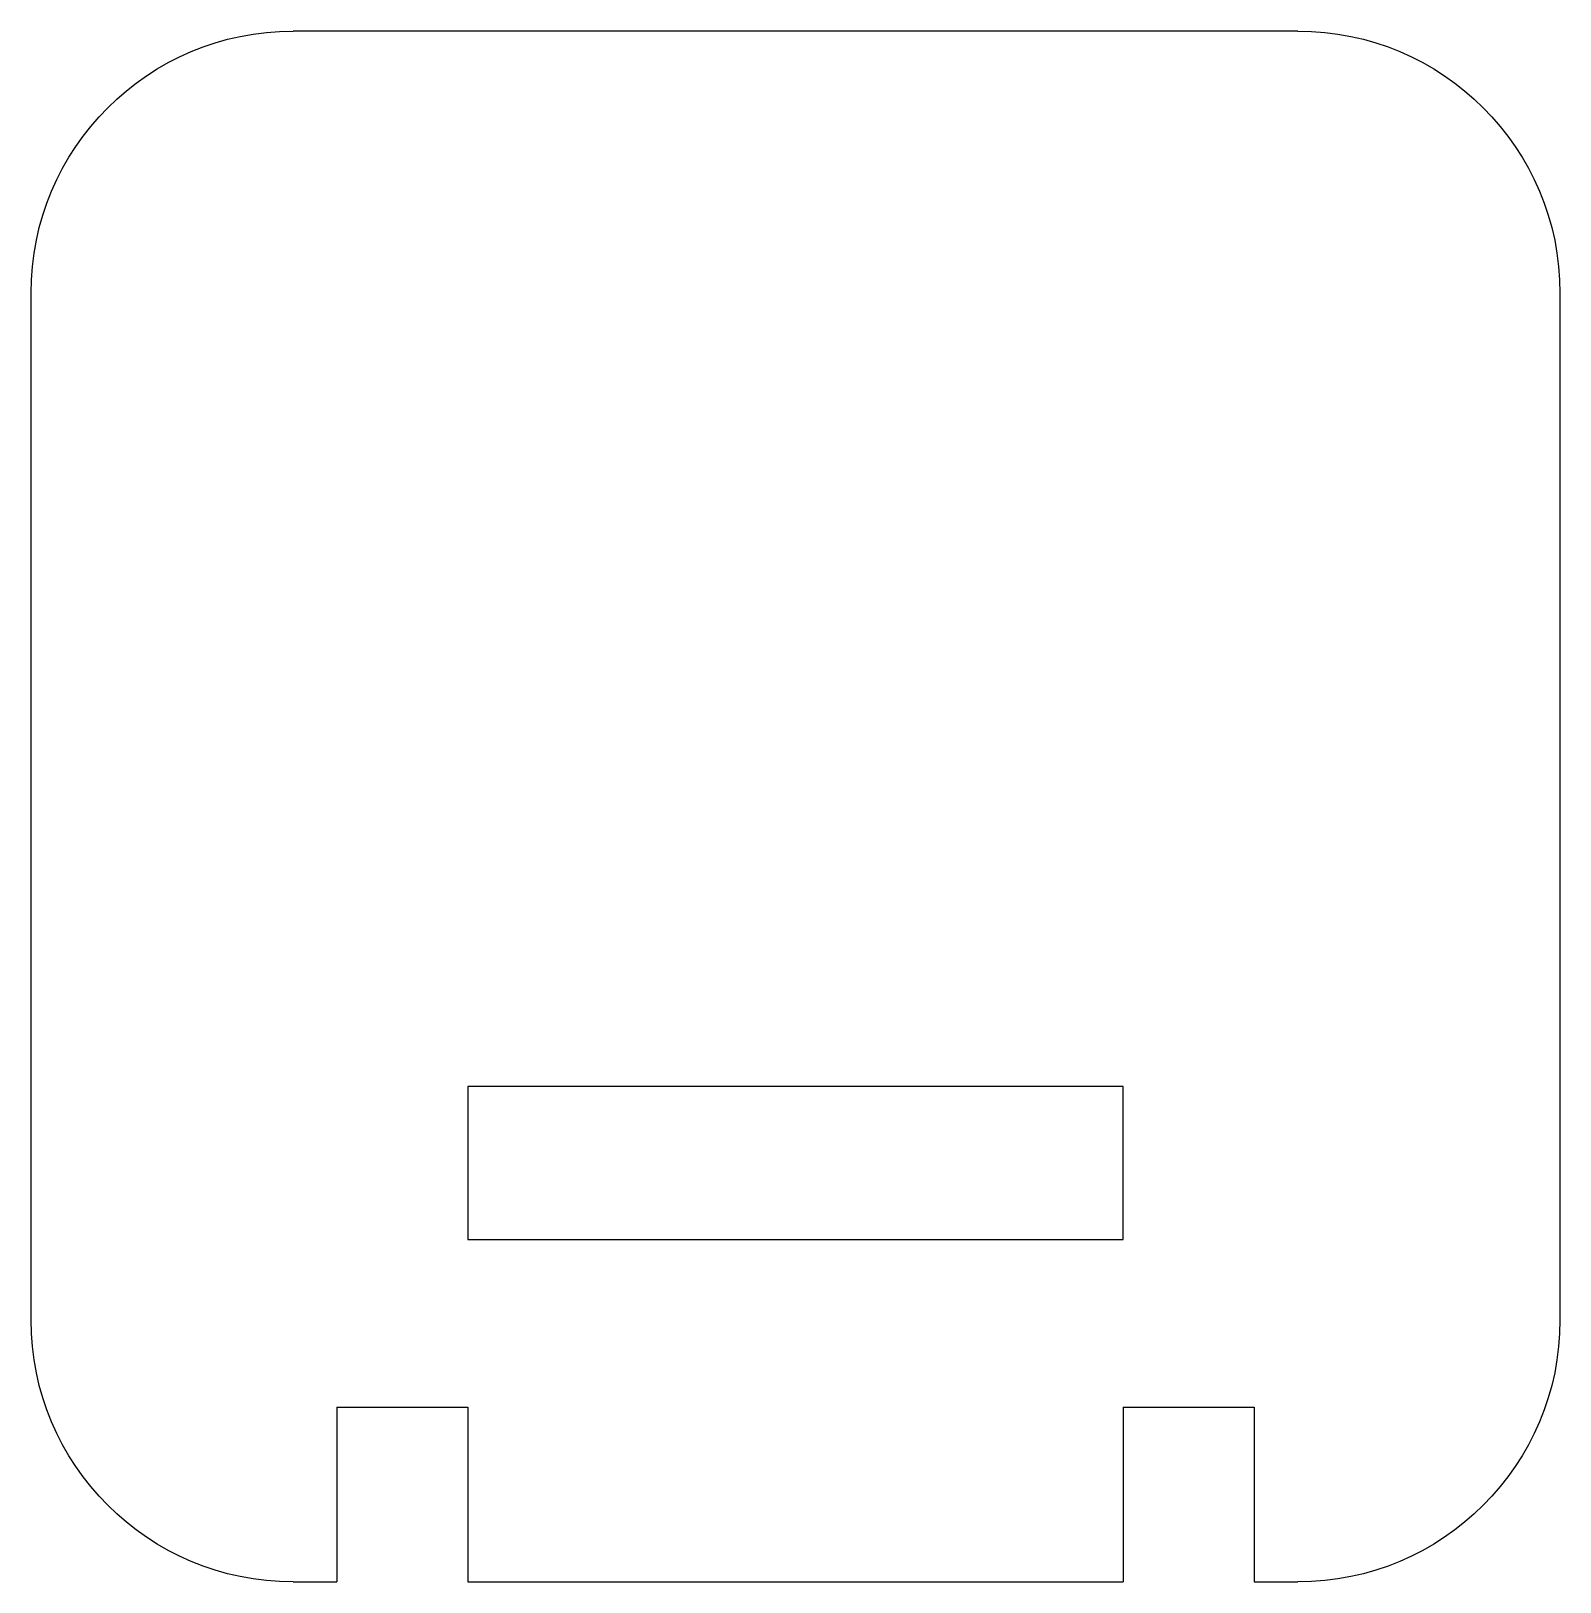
# Model space of a CAD drawing. Header units: millimetres. Extents: x 897 to 967, y -811 to -740.
import ezdxf

# ---------------------------------------------------------------- set-up
doc = ezdxf.new("R2010")
doc.units = ezdxf.units.MM

msp = doc.modelspace()

# ---------------------------------------------------------------- linework, layer by layer
at = {"linetype": 'Continuous', "extrusion": (-1.80926e-14, 0, -1)}
for p, q in [((954.958, -740.024, -5.999), (908.958, -740.024, -5.999)), ((896.958, -799.024, -5.999), (896.958, -752.024, -5.999)), ((966.958, -752.024, -5.999), (966.958, -799.024, -5.999)), ((916.958, -788.341, -5.999), (916.958, -795.341, -5.999)), ((946.958, -788.341, -5.999), (916.958, -788.341, -5.999)), ((946.958, -795.341, -5.999), (946.958, -788.341, -5.999)), ((916.958, -795.341, -5.999), (946.958, -795.341, -5.999)), ((910.958, -803.024, -5.999), (916.958, -803.024, -5.999)), ((910.958, -803.024, -5.999), (910.958, -811.024, -5.999)), ((916.958, -803.024, -5.999), (916.958, -811.024, -5.999)), ((946.958, -803.024, -5.999), (952.958, -803.024, -5.999)), ((946.958, -803.024, -5.999), (946.958, -811.024, -5.999)), ((952.958, -803.024, -5.999), (952.958, -811.024, -5.999)), ((908.958, -811.024, -5.999), (910.958, -811.024, -5.999)), ((916.958, -811.024, -5.999), (946.958, -811.024, -5.999)), ((952.958, -811.024, -5.999), (954.958, -811.024, -5.999))]:
    msp.add_line(p, q, dxfattribs=at)
for centre, start, end in [((-908.958, -752.024, 5.999), 360, 90), ((-954.958, -752.024, 5.999), 90, 180), ((-908.958, -799.024, 5.999), 270, 360), ((-954.958, -799.024, 5.999), 180, 270)]:
    msp.add_arc(centre, 12, start, end, dxfattribs=at)

doc.saveas('drawing.dxf')
